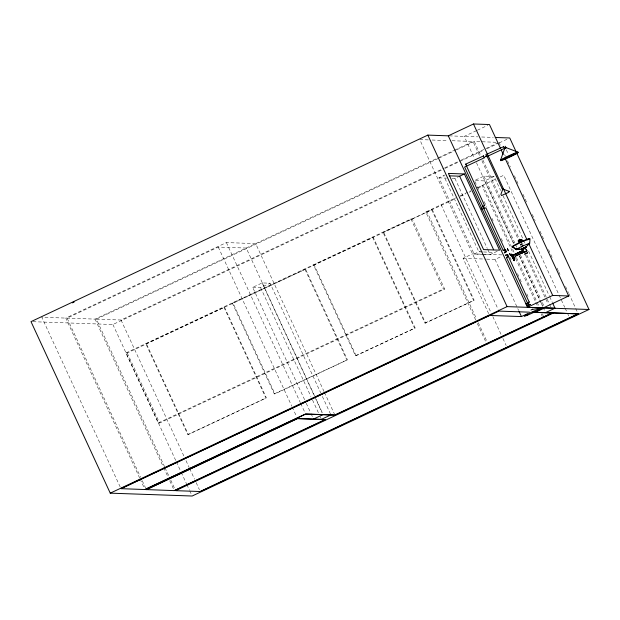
<?xml version="1.0" encoding="UTF-8"?>
<svg xmlns="http://www.w3.org/2000/svg" width="620" height="620" viewBox="0 0 620 620"><rect width="100%" height="100%" fill="white"/><g stroke="black" fill="none" stroke-linecap="round" stroke-linejoin="round"><path stroke-width="0.46" stroke-dasharray="3.1 2.33" d="M324.051 391.569L255.68 243.613L226.378 242.583L65.751 318.083L139.678 478.067M314.603 396.01L246.233 248.054L218.263 247.07L67.084 318.137L140.6 477.237M476.439 130.665L464.271 136.385L474.432 158.364M477.307 130.254L487.731 125.356M120.172 486.901L41.78 317.246L95.054 319.114L437.069 158.348M437.945 157.937L453.724 150.52M454.6 150.11L472.998 141.461L479.5 155.527M164.625 466.837L96.387 319.161L438.464 158.371M439.34 157.96L455.956 150.141M456.832 149.73L474.331 141.507L496.124 142.267M96.387 319.161L121.024 320.021L443.858 168.276M444.726 167.865L460.474 160.464M461.35 160.053L484.972 148.947M485.847 148.536L498.093 142.778M32.93 321.71L112.91 324.508L444.052 168.857M444.928 168.446L483.468 150.327M486.971 148.684L498.364 143.328M499.239 142.918L507.997 138.803M483.538 254.371L474.137 254.037L438.937 177.855L445.238 174.894M452.104 178.32L454.917 178.421L458.854 176.568M494.125 176.468L483.941 176.111L474.494 180.552L484.677 180.908L494.125 176.468L500.611 190.518M304.606 399.729L252.689 287.362L262.136 282.922L270.041 283.193L320.749 392.933M252.689 287.362L260.594 287.633L270.041 283.193M475.695 319.974L425.785 211.947L455.901 197.749M459.97 195.881L470.681 190.805M477.501 187.643L495.892 178.948M500.239 176.909L503.719 175.274L558.674 294.206M125.914 352.943L410.952 218.969L412.277 219.015L444.641 289.044L159.603 423.026L158.278 422.979L125.914 352.943L127.247 352.989L456.041 198.4M145.886 343.86L224.494 307.21L266.383 397.87L188.364 434.55L187.783 434.527L145.886 343.86L146.467 343.883L188.364 434.55M232.376 303.211L305.544 269.15L347.44 359.817L274.931 393.901L274.265 393.878L232.376 303.211L233.042 303.234L274.931 393.901M313.557 265.05L373.248 237.328L415.144 327.996L356.12 355.733L355.454 355.71L313.557 265.05L314.224 265.073L356.12 355.733M383.059 232.384L432.272 209.583L474.168 300.251L425.614 323.067L424.948 323.043L383.059 232.384L383.726 232.407L425.614 323.067M460.428 196.339L465.682 193.866M469.193 192.223L470.944 191.394M477.958 188.1L483.22 185.628L514.461 253.247M488.668 313.689L463.078 258.315L472.525 253.867L481.608 254.185M474.137 254.037L480.438 251.077M484.483 254.401L490.125 254.603L497.209 251.271M521.521 247.597L520.397 244.156M486.584 259.137L495.039 259.431L501.913 256.2M158.278 422.979L443.308 288.998L444.641 289.044M187.783 434.527L266.383 397.87M274.265 393.878L347.44 359.817M355.454 355.71L415.144 327.996M424.948 323.043L474.168 300.251M449.229 135.858L477.818 136.857M481.693 136.997L493.303 137.4M428.288 139.895L419.725 139.593L498.17 309.372M432.094 140.027L448.268 140.593M452.073 140.732L472.998 141.461M438.937 177.855L446.462 178.118M483.22 185.628L481.887 185.582L513.128 253.2M425.785 211.947L427.118 212.001L476.625 319.137M482.624 251.953L478.865 251.821L443.664 175.638M483.561 251.983L494.845 252.379M482.546 254.223L503.533 254.952M463.078 258.315L485.638 259.098M520.784 244.133L521.033 244.117M521.955 244.985L521.451 244.024M521.017 244.892L520.614 244.078M521.854 243.203L522.404 244.412M506.323 149.854L508.524 154.613M498.968 142.368L500.999 146.762M504.657 154.675L505.471 156.434M507.501 160.828L510.345 166.982M514.406 175.77L518.064 183.683M522.931 194.231L526.589 202.143M532.278 214.45L535.122 220.604M539.997 231.151L543.647 239.064M548.522 249.612L552.18 257.525M557.054 268.072L558.271 270.708M558.674 271.591L560.705 275.985M565.579 286.533L568.424 292.687M568.835 293.562L575.329 307.629M575.74 308.504L577.36 312.023M559.077 295.081L564.735 307.326M565.138 308.202L568.773 316.068M503.053 195.788L523.342 239.7M523.745 240.576L524.962 243.21M528.612 251.115L549.312 295.903M549.715 296.779L552.149 302.048M474.331 141.507L480.833 155.574M482.864 159.968L519.413 239.08M521.443 243.474L522.257 245.233M526.729 254.905L550.692 306.768M481.934 160.797L518.087 239.033M525.396 254.859L548.142 304.079M483.941 176.111L516.809 247.24M520.459 255.146L540.749 299.057M542.376 302.568L543.996 306.086M476.462 162.758L513.833 243.644M519.521 255.952L540.648 301.669M541.051 302.545L543.492 307.822M484.677 180.908L513.887 244.141M519.165 255.556L542.702 306.489M543.105 307.373L545.135 311.759M516.491 257.641L536.781 301.553M537.183 302.428L538.811 305.939M542.461 313.844L543.275 315.603M515.569 258.47L535.447 301.506M535.858 302.382L537.478 305.892M541.128 313.798L542.345 316.433M474.897 181.428L476.927 185.822M477.33 186.698L479.361 191.092M484.228 201.624L486.661 206.894M491.939 218.31L493.156 220.945M501.27 238.514L503.3 242.901M509.795 256.951L511.825 261.346M517.506 273.637L519.537 278.031M519.94 278.907L521.97 283.301M526.837 293.841L528.054 296.476M495.039 259.431L517.382 307.776M517.785 308.659L518.599 310.411M454.917 178.421L487.243 248.364M487.646 249.24L490.125 254.603M441.122 204.701L490.823 312.263M492.846 316.634L501.332 335.002M502.944 338.497L506.176 345.495M431.605 209.56L473.502 300.227M478.245 322.656L487.173 341.976M477.322 323.485L486.243 342.806M410.952 218.969L443.308 288.998M372.581 237.305L414.478 327.972M304.877 269.127L346.774 359.794M324.454 392.437L334.482 414.152M322.369 396.444L330.483 414.005M316.208 399.489L322.625 413.385M262.136 282.922L314.464 396.172M314.867 397.048L322.168 412.85M260.594 287.633L310.891 396.498M312.519 400.009L318.603 413.176M320.222 416.686L321.036 418.446M306.233 403.24L310.69 412.897M311.101 413.78L312.72 417.291M226.378 242.583L300.305 402.566M300.708 403.45L305.179 413.114M218.263 247.07L291.78 406.178M292.183 407.053L296.654 416.725M223.913 307.187L265.802 397.854M121.024 320.021L183.985 456.274M186.016 460.668L189.263 467.697M189.674 468.581L194.541 479.128M196.168 482.639L199.415 489.676M127.247 352.989L159.603 423.026M112.91 324.508L175.987 461.017M176.39 461.892L180.839 471.518M181.242 472.393L186.496 483.771M186.907 484.646L189.333 489.893M189.736 490.769L191.347 494.272M165.029 467.713L169.09 476.509M170.717 480.019L174.778 488.808M95.054 319.114L163.292 466.79M163.696 467.666L168.167 477.338M169.787 480.857L173.445 488.762M142.228 480.756L145.475 487.785M140.081 478.95L144.553 488.622M522.846 243.482L523.11 244.086M520.567 244.412L521.133 244.427L520.567 244.412"/><path stroke-width="0.93" d="M514.112 260.702L511.043 254.967L511.252 254.239C514.329 254.301 515.654 265.895 513.042 257.812M513.794 258.757L515.693 255.936L523.528 252.286L522.838 250.914L512.252 255.843C511.485 254.44 513.221 255.99 511.926 255.146M502.789 189.193L500.906 194.355L501.534 195.556L508.896 192.223L509.129 191.278M505.199 250.147L505.269 249.759L504.587 251.17L506.176 251.712M486.754 155.643L502.192 188.736M500.557 160.131L504.595 148.715L505.447 148.265L506.579 147.8L517.94 152.125M521.8 240.389L521.017 240.421M528.697 304.699L528.442 305.125L528.829 303.653L527.535 303.141L528.046 303.281M520.513 242.001C518.328 242.676 523.505 241.32 522.273 240.7M513.848 258.641L515.747 255.936L523.528 252.286M484.592 205.553L465.674 164.137L483.538 155.915M483.383 155.814L484.329 157.782L484.22 157.286M503.727 146.63L485.786 154.659L486.359 156.155L486.708 156.659L505.029 148.11M486.708 156.659L486.499 155.922M503.471 146.367L504.417 148.335L506.207 147.544M504.417 148.335L504.308 147.839M483.639 208.607L482.825 206.778M508.601 256.432L507.811 254.572M513.484 254.998L521.947 250.968L522.203 251.348M518.545 240.343L518.638 240.746M524.101 252.092L522.923 252.325A0.876 0.868 -88 0 0 524.179 252.1L524.706 251.875M523.962 252.201L523.419 252.456M483.871 208.498L484.212 207.08L482.91 206.569L483.422 206.708M520.451 241.661L519.281 241.924L520.583 242.095M521.474 240.126L521.273 239.855M512.476 246.985L516.173 249.666L521.404 249.062M521.629 249.085L521.288 249.279L521.738 249.077M522.063 249.411L522.644 248.93M521.962 249.449L522.42 249.186M524.698 248.233L523.606 248.628L524.559 248.155M524.404 248.356L525.737 247.597L525.372 247.861M526.24 251.185L526.969 250.976M483.189 206.22L482.802 206.351L464.636 167.02L484.329 157.782M482.802 206.351L484.786 205.414M503.796 250.217L503.177 250.441L483.91 208.746L484.762 208.281L485.894 207.816L504.967 249.651M503.177 250.441L505.161 249.511M506.207 251.976L504.285 252.844L504.905 252.611M528.046 302.692L527.426 302.924L506.509 257.656L507.361 257.184L508.493 256.726L529.216 302.134M527.426 302.924L529.41 301.994M541.593 308.109L532.347 309.388M521.87 240.297L520.637 240.971M518.615 240.219L519.599 239.754M518.847 240.599L519.258 240.358M519.831 242.025L519.56 242.381L520.459 242.18M524.357 252.046L523.543 252.526L524.094 252.325M520.335 240.281L521.079 239.901M520.405 240.669L521.343 240.242M507.191 254.463L505.401 255.254L505.788 255.122M521.312 249.101L522.156 248.643M521.916 248.915L521.451 249.162L521.939 249.093M522.056 249.217L521.629 249.527L522.753 249.008M522.296 249.116L522.497 249.232M525.582 247.303L525.985 247.085M525.473 247.473L525.938 247.225L525.442 247.295M524.016 248.465L523.606 248.581M525.016 248.124L526.031 247.458L525.349 247.713M526.651 251.418L524.195 252.542M521.761 248.984L522.327 248.697M522.505 249.302L524.148 248.597M524.086 248.426L524.597 248.132M521.04 240.87L522.234 239.886L520.939 240.172M522.094 248.667L522.699 248.372M522.203 248.744L522.823 248.45M522.458 249L523.079 248.713M522.691 249.031L523.644 248.512L522.962 248.744M522.831 249.131L523.683 248.713M524.59 248.38L525 248.171M529.922 304.738C531.952 303.653 527.101 305.869 529.154 305.094M522.66 248.388L523.954 247.775M522.745 248.473L523.381 248.178M524.132 248.597L524.629 248.364M524.195 248.728L524.652 248.512L523.722 248.946M524.613 251.906L526.388 251.1M500.441 148.281L489.467 124.542L473.486 123.984L448.291 135.827L427.839 135.106L31 321.64L110.251 493.156L192.161 496.015L589 309.488L509.749 137.973L495.24 137.47M72.401 302.854L74.152 302.033M449.306 175.832L459.645 176.196L464.372 173.98L499.573 250.162L483.585 249.597L448.384 173.414L464.372 173.98M522.714 250.837A3.573 3.542 -87.9 0 0 522.505 249.938L522.939 249.86M110.251 493.156L507.09 306.621L589 309.488M529.418 312.17L498.976 311.108L120.985 488.661L489.475 315.448L521.443 316.564L527.457 313.743M448.291 135.827L527.504 307.264L552.699 295.422L568.687 295.98L505.315 158.828M552.203 312.875L334.885 415.02L305.583 413.997L144.956 489.498L305.629 414.098L334.932 415.121L552.25 312.968L532.681 312.185M297.468 418.485L146.335 489.645L297.515 418.585L325.485 419.562L297.515 418.585M568.687 295.98L543.492 307.822L531.27 307.396M535.362 312.279L544.81 307.838L554.993 308.194L552.56 302.924M313.534 419.043L323.005 414.648M545.546 312.635L554.993 308.194M321.439 419.321L330.91 414.927M325.438 419.461L174.305 490.621L325.485 419.562M553.536 312.922L175.638 490.668L200.276 491.528L578.22 313.883L553.536 312.922L578.22 313.883M578.173 313.782L200.276 491.528M510.857 254.417L512.019 254.285M511.167 255.231L511.554 255.045L514.523 260.524M512.399 255.378L522.614 250.596L522.978 250.922M522.838 250.914L512.337 255.851L513.794 259.005M513.887 260.353L514.282 260.168M514.042 260.361L514.437 260.175M523.52 248.481L525.171 247.752M523.559 248.767L525.032 248.116M524.156 248.496L524.605 248.294M525.496 251.503L525.892 251.333M523.815 247.899L525.163 247.256M523.962 247.915L524.597 247.62M524.528 247.667L525.148 247.388M524.38 248.186L525.032 247.946M504.99 148.599L504.664 148.722M484.298 208.615L483.91 208.746M525.101 247.287L525.636 247.07M525.032 247.45L525.605 247.21M522.187 248.899L521.149 249.263M524.985 247.853L525.582 247.589M521.784 249.178L522.358 248.93M524.706 248.047L525.69 247.775M506.896 257.525L506.509 257.656M523.9 252.425L524.233 252.294A0.876 0.868 -87.9 0 1 523.009 252.146M525.558 247.109L525.969 246.954M526.527 251.069L527.085 250.868M530.937 310.023L532.72 309.171M519.498 240.258L520.428 240.242M525.876 247L529.674 243.451L530.015 238.901A9.742 0.566 -24.8 0 0 520.002 242.823A9.742 0.566 -24.8 0 0 513.089 246.853M512.523 246.481L516.297 249.217L519.684 248.946M527.504 307.264L529.387 307.326M533.223 312.302L552.25 312.968M542.756 317.316L544.089 317.363M486.654 343.681L487.986 343.728M120.985 488.661L174.305 490.621M522.582 250.023L523.303 250.046M512.252 255.843L512.174 255.192M502.2 188.782L509.214 191.386M508.075 256.37L506.811 255.983L507.493 254.58M505.168 146.266L505.672 146.529M465.697 164.106L466.046 164.61M526.07 249.806L526.318 250.201M526.078 249.217L526.566 250.077M526.644 250.705L526.667 250.31M527.558 303.513L528.248 305.218L528.132 304.722M522.396 252.193L522.637 252.681M505.804 250.124C504.719 248.481 506.695 252.79 506.269 251.123M481.476 207.886C480.291 206.398 483.058 211.404 481.6 208.126M521.505 252.611L521.932 253.27L521.745 252.619M511.554 255.045L511.252 254.239M509.26 156.201L509.439 156.597M501.247 150.04L503.285 154.434M473.486 123.984L527.109 240.033M528.736 243.552L552.699 295.422M459.645 176.196L493.636 249.751M519.01 311.294L521.443 316.564M427.839 135.106L507.09 306.621M526.318 250.069L526.062 249.442M520.49 241.467A1.418 0.457 -23 0 0 521.079 240.692A1.418 0.457 -23 0 0 519.793 240.824L519.452 240.963A1.418 0.457 -23 0 0 518.506 241.862A1.418 0.457 -23 0 0 519.831 241.785M520.397 240.428A1.426 0.457 -23 0 0 520.661 239.793A1.426 0.457 -23 0 0 519.428 239.956L519.079 240.103A1.426 0.457 -23 0 0 518.521 241.141M524.14 252.247A0.876 0.868 -87.9 0 1 522.916 252.138M516.646 249.573A7.494 0.434 -24.8 0 1 519.715 247.551A7.494 0.434 -24.8 0 1 528.62 243.621A7.494 0.434 -24.8 0 1 527.109 244.947M513.12 246.349A9.486 0.55 -24.8 0 1 520.971 241.901A9.486 0.55 -24.8 0 1 529.038 239.026M529.232 243.141A7.192 0.419 -24.8 0 1 528.821 243.567M516.297 249.217A7.192 0.419 -24.8 0 1 516.708 248.798M521.854 246.148A7.192 0.419 -24.8 0 1 523.559 245.365M507.424 248.69L508.346 250.689L507.424 248.69M509.648 253.51L510.57 255.51L509.694 253.541M526.14 303.769L527.062 305.769L526.14 303.769M485.669 156.542L485.173 156.775L485.631 156.542M524.706 254.099L527.667 252.79L524.706 254.099M527.643 315.099A9.657 0.558 -24.8 0 0 541.616 308.256A9.657 0.558 -24.8 0 0 529.488 313.201A9.657 0.558 -24.8 0 0 527.643 315.099M503.982 159.115A9.657 0.558 -24.8 0 0 517.956 152.272A9.657 0.558 -24.8 0 0 505.827 157.217A9.657 0.558 -24.8 0 0 503.982 159.115M504.168 159.518A9.657 0.558 -24.8 0 0 518.142 152.667A9.657 0.558 -24.8 0 0 506.013 157.612A9.657 0.558 -24.8 0 0 504.168 159.518"/></g></svg>
